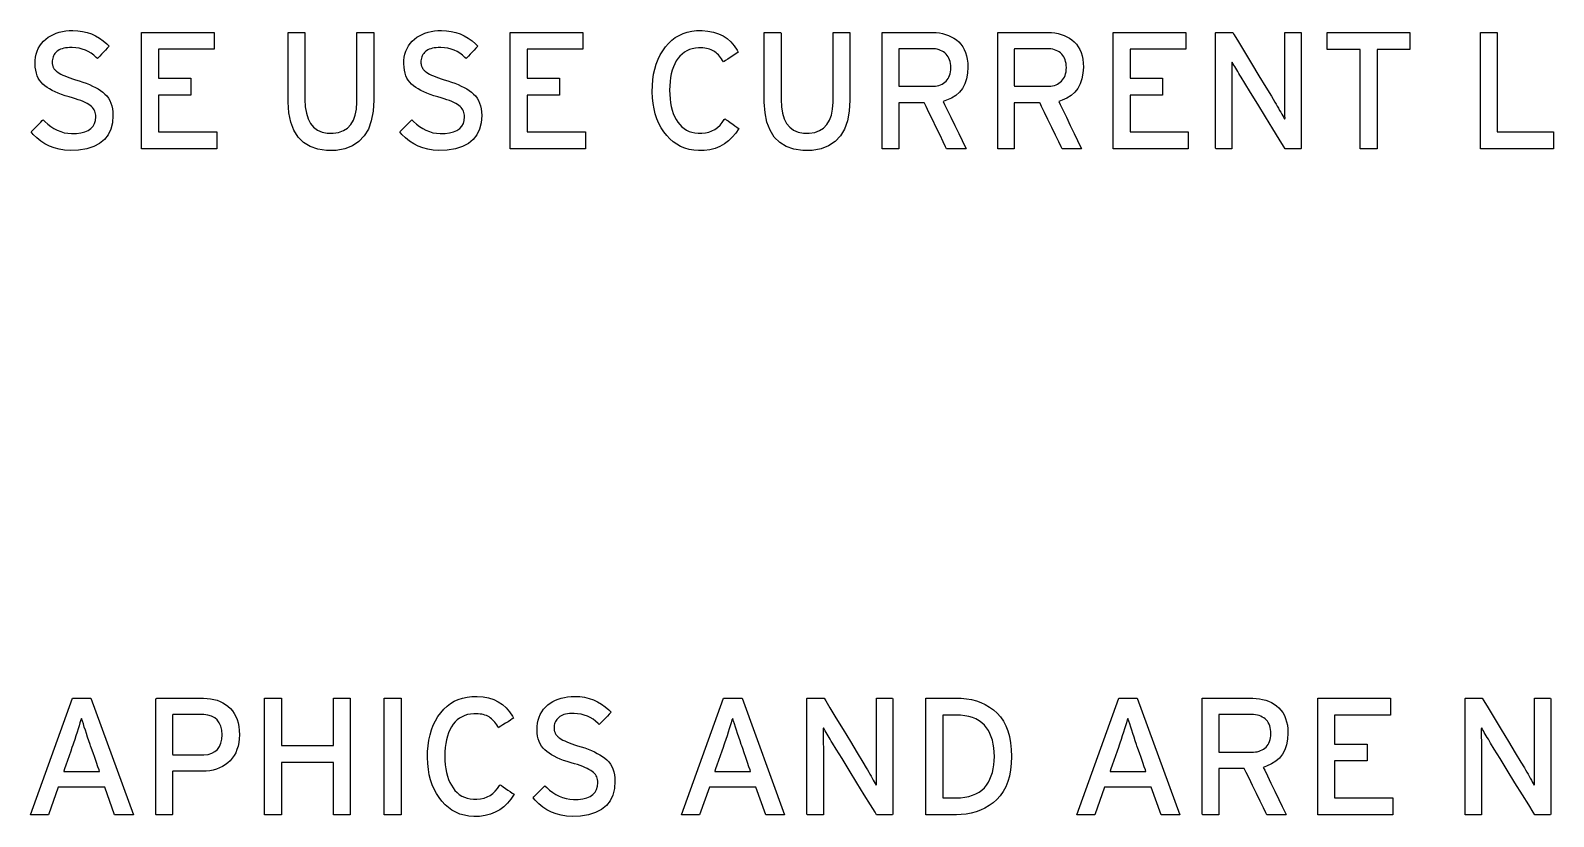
# Model space of a CAD drawing. Extents: x 1 to 47.7, y 0.2 to 33.5.
# Drawn here: x 9.623 to 13.054, y 18.699 to 20.469 of the extents above; entities that cross this region are included whole.
import ezdxf

# ---------------------------------------------------------------- set-up
doc = ezdxf.new("R2010")
doc.units = 0
doc.header["$MEASUREMENT"] = 0
doc.layers.add('6_0____DWG', color=7, linetype='CONTINUOUS')

msp = doc.modelspace()

# ---------------------------------------------------------------- linework, layer by layer
at = {"layer": '6_0____DWG'}
for points in [[(9.8092, 20.2781), (9.8081, 20.2615), (9.8046, 20.2469), (9.7986, 20.2342), (9.7901, 20.2234), (9.7792, 20.2146), (9.7658, 20.2077), (9.75, 20.2027), (9.7317, 20.1996), (9.7126, 20.1986), (9.7001, 20.1996), (9.6882, 20.2016), (9.6769, 20.2047), (9.6662, 20.2088), (9.6561, 20.2139), (9.6466, 20.22), (9.6377, 20.2272), (9.6294, 20.2353), (9.6247, 20.2411), (9.6264, 20.2427), (9.6295, 20.2458), (9.6336, 20.2499), (9.6381, 20.2544), (9.6427, 20.259), (9.6468, 20.2631), (9.65, 20.2662), (9.6517, 20.268), (9.6556, 20.2643), (9.6622, 20.2581), (9.6691, 20.2528), (9.6763, 20.2482), (9.6837, 20.2444), (9.6914, 20.2414), (9.6994, 20.2391), (9.7076, 20.2377), (9.716, 20.237), (9.7268, 20.2373), (9.7371, 20.2385), (9.7459, 20.2407), (9.7535, 20.244), (9.7596, 20.2482), (9.7645, 20.2534), (9.7679, 20.2595), (9.77, 20.2667), (9.7708, 20.2749), (9.7706, 20.2785), (9.7702, 20.2817), (9.7694, 20.2847), (9.7683, 20.2877), (9.7668, 20.2905), (9.7651, 20.2931), (9.763, 20.2957), (9.7606, 20.2981), (9.7579, 20.3003), (9.7546, 20.3026), (9.7509, 20.3048), (9.7466, 20.307), (9.7418, 20.3091), (9.7366, 20.3113), (9.7309, 20.3134), (9.7247, 20.3155), (9.718, 20.3175), (9.7103, 20.3197), (9.7017, 20.3224), (9.6936, 20.3252), (9.686, 20.3281), (9.6789, 20.3312), (9.6724, 20.3344), (9.6663, 20.3377), (9.6608, 20.3412), (9.6559, 20.3448), (9.6514, 20.3485), (9.6474, 20.3526), (9.6439, 20.3571), (9.641, 20.3621), (9.6385, 20.3675), (9.6366, 20.3735), (9.6351, 20.3799), (9.6342, 20.3867), (9.6338, 20.394), (9.634, 20.4017), (9.6349, 20.4091), (9.6363, 20.416), (9.6384, 20.4226), (9.641, 20.4288), (9.6443, 20.4347), (9.6483, 20.4401), (9.6528, 20.4452), (9.6579, 20.4499), (9.6634, 20.4539), (9.6691, 20.4575), (9.6752, 20.4606), (9.6816, 20.4633), (9.6883, 20.4654), (9.6953, 20.4671), (9.7027, 20.4683), (9.7104, 20.4691), (9.7188, 20.4693), (9.7299, 20.4687), (9.7407, 20.4672), (9.7509, 20.4648), (9.7607, 20.4615), (9.7701, 20.4573), (9.779, 20.4521), (9.7874, 20.4461), (9.7954, 20.4392), (9.8008, 20.4336), (9.7993, 20.4321), (9.7964, 20.4291), (9.7924, 20.425), (9.7879, 20.4203), (9.7834, 20.4156), (9.7793, 20.4113), (9.776, 20.408), (9.7742, 20.4061), (9.7714, 20.4084), (9.7658, 20.4135), (9.76, 20.4179), (9.7537, 20.4217), (9.7472, 20.4248), (9.7402, 20.4273), (9.733, 20.4292), (9.7253, 20.4303), (9.7174, 20.4309), (9.7113, 20.4308), (9.7067, 20.4305), (9.7023, 20.4299), (9.6983, 20.4291), (9.6945, 20.4281), (9.6911, 20.4269), (9.688, 20.4254), (9.6852, 20.4237), (9.6827, 20.4218), (9.6805, 20.4197), (9.6785, 20.4174), (9.6768, 20.415), (9.6754, 20.4125), (9.6743, 20.4098), (9.6734, 20.4071), (9.6727, 20.4042), (9.6723, 20.4012), (9.6722, 20.3982), (9.6723, 20.3967), (9.6724, 20.3952), (9.6725, 20.3938), (9.6727, 20.3924), (9.673, 20.3911), (9.6734, 20.3898), (9.6738, 20.3886), (9.6743, 20.3874), (9.6748, 20.3862), (9.6755, 20.385), (9.6762, 20.3837), (9.6771, 20.3825), (9.678, 20.3813), (9.6791, 20.3802), (9.6803, 20.379), (9.6815, 20.3778), (9.6829, 20.3767), (9.685, 20.3752), (9.6882, 20.3731), (9.6919, 20.371), (9.6962, 20.3689), (9.7009, 20.3668), (9.7062, 20.3647), (9.7119, 20.3625), (9.7182, 20.3604), (9.725, 20.3582), (9.733, 20.3558), (9.7412, 20.3531), (9.749, 20.3503), (9.7563, 20.3473), (9.7632, 20.3442), (9.7696, 20.3409), (9.7757, 20.3375), (9.7813, 20.3339), (9.7864, 20.3302), (9.7911, 20.3262), (9.7953, 20.3218), (9.7989, 20.3169), (9.802, 20.3116), (9.8045, 20.3058), (9.8065, 20.2995), (9.8079, 20.2928), (9.8088, 20.2857)], [(10.3968, 20.3121), (10.3953, 20.2875), (10.3912, 20.2659), (10.3845, 20.2473), (10.3752, 20.2317), (10.3633, 20.2191), (10.3489, 20.2095), (10.3318, 20.2029), (10.3122, 20.1993), (10.2905, 20.1989), (10.2707, 20.202), (10.2534, 20.2081), (10.2387, 20.2172), (10.2266, 20.2293), (10.217, 20.2444), (10.21, 20.2625), (10.2056, 20.2837), (10.2037, 20.3078), (10.2036, 20.3167), (10.2036, 20.3302), (10.2036, 20.3509), (10.2036, 20.3758), (10.2036, 20.4023), (10.2036, 20.4272), (10.2036, 20.4479), (10.2036, 20.4614), (10.2037, 20.4651), (10.2056, 20.4651), (10.2098, 20.4651), (10.2155, 20.4651), (10.222, 20.4651), (10.2285, 20.4651), (10.2344, 20.4651), (10.239, 20.4651), (10.2414, 20.4651), (10.2417, 20.463), (10.2417, 20.4514), (10.2417, 20.432), (10.2417, 20.4078), (10.2417, 20.3816), (10.2417, 20.3563), (10.2417, 20.3347), (10.2417, 20.3196), (10.2417, 20.3139), (10.2425, 20.2974), (10.2448, 20.2828), (10.2488, 20.2703), (10.2543, 20.2598), (10.2613, 20.2513), (10.27, 20.2449), (10.2802, 20.2405), (10.292, 20.2381), (10.3052, 20.2379), (10.3176, 20.2398), (10.3283, 20.2437), (10.3374, 20.2495), (10.3449, 20.2573), (10.3507, 20.267), (10.355, 20.2787), (10.3577, 20.2924), (10.3587, 20.308), (10.3587, 20.3151), (10.3587, 20.3288), (10.3587, 20.3497), (10.3587, 20.3749), (10.3587, 20.4016), (10.3587, 20.4269), (10.3587, 20.4477), (10.3587, 20.4614), (10.3588, 20.4651), (10.3607, 20.4651), (10.3649, 20.4651), (10.3706, 20.4651), (10.3771, 20.4651), (10.3836, 20.4651), (10.3895, 20.4651), (10.3941, 20.4651), (10.3965, 20.4651), (10.3968, 20.463), (10.3968, 20.4512), (10.3968, 20.4316), (10.3968, 20.4071), (10.3968, 20.3806), (10.3968, 20.355), (10.3968, 20.3331), (10.3968, 20.3178)], [(10.6398, 20.2781), (10.6387, 20.2615), (10.6352, 20.2469), (10.6292, 20.2342), (10.6207, 20.2234), (10.6098, 20.2146), (10.5964, 20.2077), (10.5805, 20.2027), (10.5622, 20.1996), (10.5431, 20.1986), (10.5306, 20.1996), (10.5187, 20.2016), (10.5074, 20.2047), (10.4967, 20.2088), (10.4866, 20.2139), (10.4772, 20.22), (10.4683, 20.2272), (10.46, 20.2353), (10.4553, 20.2411), (10.457, 20.2427), (10.4601, 20.2458), (10.4641, 20.2499), (10.4687, 20.2544), (10.4733, 20.259), (10.4774, 20.2631), (10.4806, 20.2662), (10.4823, 20.268), (10.4862, 20.2643), (10.4928, 20.2581), (10.4997, 20.2528), (10.5069, 20.2482), (10.5143, 20.2444), (10.522, 20.2414), (10.5299, 20.2391), (10.5381, 20.2377), (10.5466, 20.237), (10.5574, 20.2373), (10.5676, 20.2385), (10.5765, 20.2407), (10.584, 20.244), (10.5902, 20.2482), (10.595, 20.2534), (10.5985, 20.2595), (10.6006, 20.2667), (10.6013, 20.2749), (10.6012, 20.2785), (10.6007, 20.2817), (10.5999, 20.2847), (10.5988, 20.2877), (10.5974, 20.2905), (10.5957, 20.2931), (10.5936, 20.2957), (10.5912, 20.2981), (10.5885, 20.3003), (10.5852, 20.3026), (10.5814, 20.3048), (10.5772, 20.307), (10.5724, 20.3091), (10.5672, 20.3113), (10.5615, 20.3134), (10.5553, 20.3155), (10.5486, 20.3175), (10.5409, 20.3197), (10.5322, 20.3224), (10.5241, 20.3252), (10.5165, 20.3281), (10.5095, 20.3312), (10.5029, 20.3344), (10.4969, 20.3377), (10.4914, 20.3412), (10.4864, 20.3448), (10.4819, 20.3485), (10.478, 20.3526), (10.4745, 20.3571), (10.4715, 20.3621), (10.4691, 20.3675), (10.4671, 20.3735), (10.4657, 20.3799), (10.4648, 20.3867), (10.4644, 20.394), (10.4646, 20.4017), (10.4654, 20.4091), (10.4669, 20.416), (10.4689, 20.4226), (10.4716, 20.4288), (10.4749, 20.4347), (10.4788, 20.4401), (10.4834, 20.4452), (10.4885, 20.4499), (10.4939, 20.4539), (10.4997, 20.4575), (10.5057, 20.4606), (10.5121, 20.4633), (10.5189, 20.4654), (10.5259, 20.4671), (10.5333, 20.4683), (10.541, 20.4691), (10.5493, 20.4693), (10.5605, 20.4687), (10.5712, 20.4672), (10.5815, 20.4648), (10.5913, 20.4615), (10.6006, 20.4573), (10.6095, 20.4521), (10.618, 20.4461), (10.626, 20.4392), (10.6314, 20.4336), (10.6299, 20.4321), (10.6269, 20.4291), (10.623, 20.425), (10.6185, 20.4203), (10.614, 20.4156), (10.6098, 20.4113), (10.6066, 20.408), (10.6047, 20.4061), (10.602, 20.4084), (10.5964, 20.4135), (10.5905, 20.4179), (10.5843, 20.4217), (10.5777, 20.4248), (10.5708, 20.4273), (10.5635, 20.4292), (10.5559, 20.4303), (10.5479, 20.4309), (10.5419, 20.4308), (10.5372, 20.4305), (10.5329, 20.4299), (10.5288, 20.4291), (10.5251, 20.4281), (10.5217, 20.4269), (10.5185, 20.4254), (10.5157, 20.4237), (10.5132, 20.4218), (10.511, 20.4197), (10.5091, 20.4174), (10.5074, 20.415), (10.506, 20.4125), (10.5048, 20.4098), (10.5039, 20.4071), (10.5033, 20.4042), (10.5029, 20.4012), (10.5028, 20.3982), (10.5028, 20.3967), (10.5029, 20.3952), (10.5031, 20.3938), (10.5033, 20.3924), (10.5036, 20.3911), (10.504, 20.3898), (10.5044, 20.3886), (10.5049, 20.3874), (10.5054, 20.3862), (10.5061, 20.385), (10.5068, 20.3837), (10.5076, 20.3825), (10.5086, 20.3813), (10.5097, 20.3802), (10.5108, 20.379), (10.5121, 20.3778), (10.5135, 20.3767), (10.5155, 20.3752), (10.5188, 20.3731), (10.5225, 20.371), (10.5267, 20.3689), (10.5315, 20.3668), (10.5367, 20.3647), (10.5425, 20.3625), (10.5488, 20.3604), (10.5556, 20.3582), (10.5636, 20.3558), (10.5718, 20.3531), (10.5795, 20.3503), (10.5868, 20.3473), (10.5937, 20.3442), (10.6002, 20.3409), (10.6062, 20.3375), (10.6118, 20.3339), (10.617, 20.3302), (10.6217, 20.3262), (10.6259, 20.3218), (10.6295, 20.3169), (10.6325, 20.3116), (10.6351, 20.3058), (10.6371, 20.2995), (10.6385, 20.2928), (10.6394, 20.2857)], [(11.219, 20.2487), (11.2121, 20.2381), (11.2044, 20.2287), (11.1959, 20.2206), (11.1866, 20.2137), (11.1765, 20.2082), (11.1655, 20.2038), (11.1538, 20.2008), (11.1412, 20.199), (11.1285, 20.1986), (11.1175, 20.1996), (11.1071, 20.2015), (11.0972, 20.2043), (11.0879, 20.2081), (11.0792, 20.2129), (11.0711, 20.2186), (11.0635, 20.2253), (11.0565, 20.2329), (11.05, 20.2413), (11.0441, 20.2503), (11.0389, 20.26), (11.0346, 20.2703), (11.0309, 20.2812), (11.0281, 20.2928), (11.026, 20.3049), (11.0246, 20.3178), (11.024, 20.3313), (11.0243, 20.345), (11.0253, 20.3581), (11.0271, 20.3706), (11.0297, 20.3824), (11.033, 20.3937), (11.0371, 20.4043), (11.0419, 20.4143), (11.0475, 20.4236), (11.0538, 20.4324), (11.0606, 20.4403), (11.068, 20.4472), (11.0759, 20.4532), (11.0844, 20.4583), (11.0934, 20.4624), (11.103, 20.4655), (11.1132, 20.4678), (11.124, 20.469), (11.1361, 20.4692), (11.1494, 20.4681), (11.1617, 20.4657), (11.1731, 20.462), (11.1835, 20.4571), (11.1929, 20.4509), (11.2014, 20.4434), (11.2089, 20.4347), (11.2155, 20.4247), (11.2174, 20.4201), (11.2149, 20.4184), (11.2107, 20.4157), (11.2054, 20.4123), (11.1997, 20.4086), (11.1941, 20.405), (11.1892, 20.4019), (11.1857, 20.3996), (11.1842, 20.3986), (11.1823, 20.4017), (11.18, 20.4051), (11.1777, 20.4083), (11.1754, 20.4113), (11.173, 20.4141), (11.1705, 20.4166), (11.1679, 20.4189), (11.1653, 20.421), (11.1627, 20.4229), (11.1597, 20.4245), (11.1566, 20.4259), (11.1533, 20.4271), (11.1498, 20.4281), (11.1461, 20.4289), (11.1423, 20.4295), (11.1382, 20.4299), (11.134, 20.4301), (11.1284, 20.4301), (11.1212, 20.4294), (11.1143, 20.4281), (11.1079, 20.4261), (11.1019, 20.4235), (11.0963, 20.4203), (11.0912, 20.4163), (11.0865, 20.4118), (11.0822, 20.4066), (11.0782, 20.4006), (11.0747, 20.3942), (11.0717, 20.3872), (11.0691, 20.3797), (11.0669, 20.3717), (11.0653, 20.3632), (11.0641, 20.3542), (11.0634, 20.3447), (11.0631, 20.3347), (11.0633, 20.3248), (11.064, 20.3153), (11.0651, 20.3063), (11.0667, 20.2979), (11.0688, 20.2899), (11.0713, 20.2824), (11.0743, 20.2754), (11.0777, 20.269), (11.0816, 20.2629), (11.0859, 20.2574), (11.0906, 20.2525), (11.0956, 20.2483), (11.1011, 20.2448), (11.1071, 20.242), (11.1134, 20.2399), (11.1202, 20.2385), (11.1274, 20.2378), (11.1355, 20.2378), (11.1437, 20.2386), (11.1514, 20.2403), (11.1585, 20.2429), (11.1651, 20.2463), (11.1712, 20.2506), (11.1768, 20.2557), (11.1818, 20.2617), (11.1863, 20.2686), (11.188, 20.2701), (11.1906, 20.2683), (11.1947, 20.2655), (11.1998, 20.262), (11.2052, 20.2583), (11.2103, 20.2547), (11.2148, 20.2516), (11.2178, 20.2495)], [(11.4692, 20.3121), (11.4677, 20.2875), (11.4636, 20.2659), (11.457, 20.2473), (11.4477, 20.2317), (11.4358, 20.2191), (11.4213, 20.2095), (11.4043, 20.2029), (11.3846, 20.1993), (11.3629, 20.1989), (11.3431, 20.202), (11.3259, 20.2081), (11.3112, 20.2172), (11.299, 20.2293), (11.2895, 20.2444), (11.2825, 20.2625), (11.278, 20.2837), (11.2762, 20.3078), (11.2761, 20.3167), (11.2761, 20.3302), (11.2761, 20.3509), (11.2761, 20.3758), (11.2761, 20.4023), (11.2761, 20.4272), (11.2761, 20.4479), (11.2761, 20.4614), (11.2762, 20.4651), (11.2781, 20.4651), (11.2823, 20.4651), (11.288, 20.4651), (11.2945, 20.4651), (11.301, 20.4651), (11.3069, 20.4651), (11.3114, 20.4651), (11.3139, 20.4651), (11.3141, 20.463), (11.3141, 20.4514), (11.3141, 20.432), (11.3141, 20.4078), (11.3141, 20.3816), (11.3141, 20.3563), (11.3141, 20.3347), (11.3141, 20.3196), (11.3141, 20.3139), (11.3149, 20.2974), (11.3173, 20.2828), (11.3212, 20.2703), (11.3267, 20.2598), (11.3338, 20.2513), (11.3425, 20.2449), (11.3527, 20.2405), (11.3645, 20.2381), (11.3777, 20.2379), (11.39, 20.2398), (11.4007, 20.2437), (11.4098, 20.2495), (11.4173, 20.2573), (11.4232, 20.267), (11.4275, 20.2787), (11.4301, 20.2924), (11.4312, 20.308), (11.4312, 20.3151), (11.4312, 20.3288), (11.4312, 20.3497), (11.4312, 20.3749), (11.4312, 20.4016), (11.4312, 20.4269), (11.4312, 20.4477), (11.4312, 20.4614), (11.4312, 20.4651), (11.4332, 20.4651), (11.4374, 20.4651), (11.4431, 20.4651), (11.4495, 20.4651), (11.4561, 20.4651), (11.462, 20.4651), (11.4665, 20.4651), (11.469, 20.4651), (11.4692, 20.463), (11.4692, 20.4512), (11.4692, 20.4316), (11.4692, 20.4071), (11.4692, 20.3806), (11.4692, 20.355), (11.4692, 20.3331), (11.4692, 20.3178)], [(11.7351, 20.3867), (11.7341, 20.3728), (11.7317, 20.3602), (11.7279, 20.3489), (11.7226, 20.3389), (11.7158, 20.3303), (11.7076, 20.323), (11.698, 20.317), (11.6869, 20.3123), (11.6794, 20.3094), (11.6826, 20.3028), (11.6887, 20.2903), (11.6966, 20.2739), (11.7055, 20.2555), (11.7143, 20.2373), (11.7221, 20.2211), (11.728, 20.209), (11.7309, 20.2031), (11.7302, 20.2027), (11.7265, 20.2027), (11.7207, 20.2027), (11.7135, 20.2027), (11.7059, 20.2027), (11.6987, 20.2027), (11.6926, 20.2027), (11.6884, 20.2027), (11.687, 20.2028), (11.6849, 20.2073), (11.6796, 20.2181), (11.6723, 20.2331), (11.6639, 20.2506), (11.6552, 20.2685), (11.6473, 20.2848), (11.641, 20.2978), (11.6373, 20.3054), (11.6363, 20.3066), (11.6324, 20.3066), (11.6254, 20.3066), (11.6165, 20.3066), (11.6066, 20.3066), (11.5969, 20.3066), (11.5884, 20.3066), (11.5822, 20.3066), (11.5794, 20.3066), (11.5793, 20.304), (11.5793, 20.2947), (11.5793, 20.2806), (11.5793, 20.2636), (11.5793, 20.2457), (11.5793, 20.2287), (11.5793, 20.2146), (11.5793, 20.2054), (11.5792, 20.2027), (11.5774, 20.2027), (11.5733, 20.2027), (11.5678, 20.2027), (11.5615, 20.2027), (11.5551, 20.2027), (11.5493, 20.2027), (11.5448, 20.2027), (11.5423, 20.2027), (11.542, 20.2058), (11.542, 20.2249), (11.542, 20.2577), (11.542, 20.2991), (11.542, 20.3443), (11.542, 20.3884), (11.542, 20.4264), (11.542, 20.4536), (11.542, 20.465), (11.5454, 20.4651), (11.5559, 20.4651), (11.5714, 20.4651), (11.5898, 20.4651), (11.6091, 20.4651), (11.6271, 20.4651), (11.6418, 20.4651), (11.6512, 20.4651), (11.6556, 20.4651), (11.6634, 20.4647), (11.6708, 20.4638), (11.678, 20.4625), (11.6848, 20.4606), (11.6914, 20.4582), (11.6976, 20.4553), (11.7036, 20.4519), (11.7092, 20.448), (11.7145, 20.4435), (11.7193, 20.4384), (11.7234, 20.4328), (11.7269, 20.4265), (11.7298, 20.4197), (11.7321, 20.4123), (11.7337, 20.4044), (11.7347, 20.3958)], [(11.9953, 20.3867), (11.9943, 20.3728), (11.9919, 20.3602), (11.9881, 20.3489), (11.9828, 20.3389), (11.976, 20.3303), (11.9678, 20.323), (11.9582, 20.317), (11.9471, 20.3123), (11.9396, 20.3094), (11.9428, 20.3028), (11.9489, 20.2903), (11.9568, 20.2739), (11.9657, 20.2555), (11.9745, 20.2373), (11.9823, 20.2211), (11.9882, 20.209), (11.9911, 20.2031), (11.9903, 20.2027), (11.9867, 20.2027), (11.9808, 20.2027), (11.9737, 20.2027), (11.9661, 20.2027), (11.9589, 20.2027), (11.9527, 20.2027), (11.9486, 20.2027), (11.9472, 20.2028), (11.945, 20.2073), (11.9398, 20.2181), (11.9325, 20.2331), (11.9241, 20.2506), (11.9154, 20.2685), (11.9074, 20.2848), (11.9012, 20.2978), (11.8975, 20.3054), (11.8964, 20.3066), (11.8926, 20.3066), (11.8856, 20.3066), (11.8767, 20.3066), (11.8668, 20.3066), (11.8571, 20.3066), (11.8486, 20.3066), (11.8424, 20.3066), (11.8395, 20.3066), (11.8395, 20.304), (11.8395, 20.2947), (11.8395, 20.2806), (11.8395, 20.2636), (11.8395, 20.2457), (11.8395, 20.2287), (11.8395, 20.2146), (11.8395, 20.2054), (11.8394, 20.2027), (11.8376, 20.2027), (11.8335, 20.2027), (11.828, 20.2027), (11.8217, 20.2027), (11.8153, 20.2027), (11.8095, 20.2027), (11.805, 20.2027), (11.8025, 20.2027), (11.8022, 20.2058), (11.8022, 20.2249), (11.8022, 20.2577), (11.8022, 20.2991), (11.8022, 20.3443), (11.8022, 20.3884), (11.8022, 20.4264), (11.8022, 20.4536), (11.8022, 20.465), (11.8056, 20.4651), (11.8161, 20.4651), (11.8316, 20.4651), (11.85, 20.4651), (11.8692, 20.4651), (11.8873, 20.4651), (11.902, 20.4651), (11.9114, 20.4651), (11.9158, 20.4651), (11.9235, 20.4647), (11.931, 20.4638), (11.9382, 20.4625), (11.945, 20.4606), (11.9516, 20.4582), (11.9578, 20.4553), (11.9638, 20.4519), (11.9694, 20.448), (11.9747, 20.4435), (11.9795, 20.4384), (11.9836, 20.4328), (11.9871, 20.4265), (11.99, 20.4197), (11.9922, 20.4123), (11.9939, 20.4044), (11.9949, 20.3958)], [(12.4498, 20.2027), (12.4461, 20.2087), (12.4362, 20.2248), (12.422, 20.2478), (12.4053, 20.2749), (12.388, 20.3031), (12.3718, 20.3294), (12.3587, 20.3507), (12.3504, 20.3642), (12.3477, 20.3685), (12.3453, 20.3726), (12.3429, 20.3766), (12.3406, 20.3805), (12.3384, 20.3843), (12.3362, 20.3879), (12.3341, 20.3915), (12.3322, 20.3949), (12.3302, 20.3982), (12.3295, 20.396), (12.3295, 20.3897), (12.3295, 20.3832), (12.3295, 20.3765), (12.3296, 20.3696), (12.3296, 20.3625), (12.3297, 20.3551), (12.3297, 20.3476), (12.3298, 20.3399), (12.3298, 20.3351), (12.3298, 20.3229), (12.3298, 20.3045), (12.3298, 20.2824), (12.3298, 20.2591), (12.3298, 20.237), (12.3298, 20.2186), (12.3298, 20.2064), (12.3298, 20.2027), (12.3281, 20.2027), (12.3242, 20.2027), (12.3189, 20.2027), (12.3127, 20.2027), (12.3064, 20.2027), (12.3006, 20.2027), (12.296, 20.2027), (12.2933, 20.2027), (12.2929, 20.2046), (12.2929, 20.2216), (12.2929, 20.2525), (12.2929, 20.2926), (12.2929, 20.3372), (12.2929, 20.3814), (12.2929, 20.4204), (12.2929, 20.4497), (12.2929, 20.4643), (12.2936, 20.4651), (12.2968, 20.4651), (12.3018, 20.4651), (12.308, 20.4651), (12.3147, 20.4651), (12.3211, 20.4651), (12.3265, 20.4651), (12.3303, 20.4651), (12.3317, 20.4651), (12.3352, 20.4593), (12.3446, 20.4437), (12.3582, 20.4213), (12.3741, 20.3949), (12.3906, 20.3675), (12.406, 20.3419), (12.4186, 20.3211), (12.4265, 20.308), (12.4291, 20.3036), (12.432, 20.2987), (12.4347, 20.294), (12.4373, 20.2894), (12.4398, 20.2851), (12.4422, 20.2809), (12.4444, 20.2769), (12.4466, 20.273), (12.4486, 20.2693), (12.4494, 20.2714), (12.4493, 20.2779), (12.4492, 20.2846), (12.4492, 20.2915), (12.4491, 20.2985), (12.4491, 20.3058), (12.4491, 20.3132), (12.4491, 20.3208), (12.4491, 20.3286), (12.4491, 20.3334), (12.4491, 20.3455), (12.4491, 20.3638), (12.4491, 20.3858), (12.4491, 20.409), (12.4491, 20.431), (12.4491, 20.4493), (12.4491, 20.4615), (12.4491, 20.4651), (12.4508, 20.4651), (12.4547, 20.4651), (12.46, 20.4651), (12.4662, 20.4651), (12.4725, 20.4651), (12.4783, 20.4651), (12.4828, 20.4651), (12.4856, 20.4651), (12.486, 20.4633), (12.486, 20.4463), (12.486, 20.4154), (12.486, 20.3752), (12.486, 20.3307), (12.486, 20.2865), (12.486, 20.2474), (12.486, 20.2182), (12.486, 20.2036), (12.4853, 20.2027), (12.4824, 20.2027), (12.4777, 20.2027), (12.4719, 20.2027), (12.4657, 20.2027), (12.4597, 20.2027), (12.4546, 20.2027), (12.4511, 20.2027)], [(11.6967, 20.3856), (11.6964, 20.3904), (11.6959, 20.395), (11.695, 20.3993), (11.6939, 20.4032), (11.6924, 20.4069), (11.6906, 20.4102), (11.6885, 20.4133), (11.6861, 20.4161), (11.6834, 20.4186), (11.6804, 20.4209), (11.6772, 20.4228), (11.6737, 20.4245), (11.67, 20.4259), (11.666, 20.4269), (11.6618, 20.4276), (11.6574, 20.4281), (11.6534, 20.4282), (11.6497, 20.4282), (11.6415, 20.4282), (11.6302, 20.4282), (11.6173, 20.4282), (11.6043, 20.4282), (11.5927, 20.4282), (11.5839, 20.4282), (11.5795, 20.4282), (11.5793, 20.4264), (11.5793, 20.4191), (11.5793, 20.4075), (11.5793, 20.3933), (11.5793, 20.3784), (11.5793, 20.3642), (11.5793, 20.3526), (11.5793, 20.3453), (11.5795, 20.3435), (11.5839, 20.3435), (11.5927, 20.3435), (11.6043, 20.3435), (11.6173, 20.3435), (11.6302, 20.3435), (11.6415, 20.3435), (11.6497, 20.3435), (11.6534, 20.3435), (11.6573, 20.3436), (11.6617, 20.344), (11.6658, 20.3447), (11.6697, 20.3457), (11.6734, 20.347), (11.6768, 20.3486), (11.68, 20.3505), (11.683, 20.3526), (11.6858, 20.3551), (11.6883, 20.3578), (11.6904, 20.3608), (11.6923, 20.3642), (11.6938, 20.3678), (11.695, 20.3718), (11.6959, 20.3761), (11.6964, 20.3807)], [(11.9569, 20.3856), (11.9566, 20.3904), (11.9561, 20.395), (11.9552, 20.3993), (11.9541, 20.4032), (11.9526, 20.4069), (11.9508, 20.4102), (11.9487, 20.4133), (11.9463, 20.4161), (11.9436, 20.4186), (11.9406, 20.4209), (11.9373, 20.4228), (11.9339, 20.4245), (11.9302, 20.4259), (11.9262, 20.4269), (11.922, 20.4276), (11.9176, 20.4281), (11.9135, 20.4282), (11.9099, 20.4282), (11.9017, 20.4282), (11.8904, 20.4282), (11.8775, 20.4282), (11.8645, 20.4282), (11.8529, 20.4282), (11.8441, 20.4282), (11.8397, 20.4282), (11.8395, 20.4264), (11.8395, 20.4191), (11.8395, 20.4075), (11.8395, 20.3933), (11.8395, 20.3784), (11.8395, 20.3642), (11.8395, 20.3526), (11.8395, 20.3453), (11.8397, 20.3435), (11.8441, 20.3435), (11.8529, 20.3435), (11.8645, 20.3435), (11.8775, 20.3435), (11.8904, 20.3435), (11.9017, 20.3435), (11.9099, 20.3435), (11.9135, 20.3435), (11.9175, 20.3436), (11.9219, 20.344), (11.926, 20.3447), (11.9299, 20.3457), (11.9336, 20.347), (11.937, 20.3486), (11.9402, 20.3505), (11.9432, 20.3526), (11.946, 20.3551), (11.9485, 20.3578), (11.9506, 20.3608), (11.9525, 20.3642), (11.954, 20.3678), (11.9552, 20.3718), (11.9561, 20.3761), (11.9566, 20.3807)], [(10.0939, 18.883), (10.0935, 18.8738), (10.0925, 18.8652), (10.0909, 18.8571), (10.0886, 18.8495), (10.0857, 18.8424), (10.0822, 18.8359), (10.078, 18.8299), (10.0733, 18.8244), (10.0679, 18.8194), (10.0622, 18.8151), (10.056, 18.8113), (10.0495, 18.808), (10.0426, 18.8054), (10.0352, 18.8033), (10.0274, 18.8018), (10.0193, 18.8009), (10.0107, 18.8005), (10.0077, 18.8005), (10.0014, 18.8005), (9.9921, 18.8005), (9.981, 18.8005), (9.9694, 18.8005), (9.9586, 18.8005), (9.9498, 18.8005), (9.9444, 18.8005), (9.9432, 18.8001), (9.9432, 18.7942), (9.9432, 18.7827), (9.9432, 18.7676), (9.9432, 18.7507), (9.9432, 18.7339), (9.9432, 18.7191), (9.9432, 18.7082), (9.9432, 18.7029), (9.9423, 18.7027), (9.9391, 18.7027), (9.934, 18.7027), (9.9278, 18.7027), (9.9213, 18.7027), (9.9151, 18.7027), (9.9101, 18.7027), (9.9068, 18.7027), (9.9059, 18.7033), (9.9059, 18.7173), (9.9059, 18.7467), (9.9059, 18.7864), (9.9059, 18.8314), (9.9059, 18.8767), (9.9059, 18.9172), (9.9059, 18.948), (9.9059, 18.964), (9.9077, 18.9651), (9.9164, 18.9651), (9.9305, 18.9651), (9.9478, 18.9651), (9.9663, 18.9651), (9.984, 18.9651), (9.999, 18.9651), (10.009, 18.9651), (10.0132, 18.9651), (10.0213, 18.9648), (10.0292, 18.9639), (10.0366, 18.9625), (10.0437, 18.9605), (10.0504, 18.9579), (10.0567, 18.9548), (10.0627, 18.9512), (10.0683, 18.947), (10.0736, 18.9422), (10.0783, 18.9368), (10.0823, 18.9308), (10.0858, 18.9242), (10.0887, 18.9171), (10.0909, 18.9094), (10.0925, 18.9012), (10.0935, 18.8924)], [(10.7127, 18.7487), (10.7058, 18.7381), (10.6981, 18.7287), (10.6896, 18.7206), (10.6803, 18.7137), (10.6702, 18.7082), (10.6593, 18.7038), (10.6475, 18.7008), (10.6349, 18.699), (10.6222, 18.6986), (10.6112, 18.6996), (10.6008, 18.7015), (10.5909, 18.7043), (10.5816, 18.7081), (10.5729, 18.7129), (10.5648, 18.7186), (10.5572, 18.7253), (10.5502, 18.7329), (10.5437, 18.7413), (10.5378, 18.7503), (10.5326, 18.76), (10.5283, 18.7703), (10.5246, 18.7812), (10.5218, 18.7928), (10.5197, 18.8049), (10.5183, 18.8178), (10.5177, 18.8313), (10.518, 18.845), (10.519, 18.8581), (10.5208, 18.8706), (10.5234, 18.8824), (10.5267, 18.8937), (10.5308, 18.9043), (10.5356, 18.9143), (10.5412, 18.9236), (10.5475, 18.9324), (10.5543, 18.9403), (10.5617, 18.9472), (10.5696, 18.9532), (10.5781, 18.9583), (10.5871, 18.9624), (10.5968, 18.9655), (10.6069, 18.9678), (10.6177, 18.969), (10.6298, 18.9692), (10.6431, 18.9681), (10.6554, 18.9657), (10.6668, 18.962), (10.6772, 18.9571), (10.6866, 18.9509), (10.6951, 18.9434), (10.7027, 18.9347), (10.7092, 18.9247), (10.7112, 18.9201), (10.7086, 18.9184), (10.7044, 18.9157), (10.6991, 18.9123), (10.6934, 18.9086), (10.6878, 18.905), (10.6829, 18.9019), (10.6794, 18.8996), (10.6779, 18.8986), (10.676, 18.9017), (10.6737, 18.9051), (10.6715, 18.9083), (10.6691, 18.9113), (10.6667, 18.9141), (10.6642, 18.9166), (10.6617, 18.9189), (10.6591, 18.921), (10.6564, 18.9229), (10.6534, 18.9245), (10.6503, 18.9259), (10.647, 18.9271), (10.6435, 18.9281), (10.6398, 18.9289), (10.636, 18.9295), (10.632, 18.9299), (10.6278, 18.9301), (10.6221, 18.9301), (10.6149, 18.9294), (10.608, 18.9281), (10.6016, 18.9261), (10.5956, 18.9235), (10.5901, 18.9203), (10.5849, 18.9163), (10.5802, 18.9118), (10.5759, 18.9066), (10.572, 18.9006), (10.5684, 18.8942), (10.5654, 18.8872), (10.5628, 18.8797), (10.5607, 18.8717), (10.559, 18.8632), (10.5578, 18.8542), (10.5571, 18.8447), (10.5568, 18.8347), (10.557, 18.8248), (10.5577, 18.8153), (10.5588, 18.8063), (10.5604, 18.7979), (10.5625, 18.7899), (10.565, 18.7824), (10.568, 18.7754), (10.5715, 18.769), (10.5754, 18.7629), (10.5796, 18.7574), (10.5843, 18.7525), (10.5893, 18.7483), (10.5949, 18.7448), (10.6008, 18.742), (10.6072, 18.7399), (10.6139, 18.7385), (10.6211, 18.7378), (10.6292, 18.7378), (10.6374, 18.7386), (10.6451, 18.7403), (10.6522, 18.7429), (10.6589, 18.7463), (10.6649, 18.7506), (10.6705, 18.7557), (10.6755, 18.7617), (10.68, 18.7686), (10.6817, 18.7701), (10.6843, 18.7683), (10.6884, 18.7655), (10.6935, 18.762), (10.6989, 18.7583), (10.704, 18.7547), (10.7085, 18.7516), (10.7115, 18.7495)], [(10.9399, 18.7781), (10.9388, 18.7615), (10.9353, 18.7469), (10.9293, 18.7342), (10.9208, 18.7234), (10.9099, 18.7146), (10.8965, 18.7077), (10.8807, 18.7027), (10.8623, 18.6996), (10.8433, 18.6986), (10.8308, 18.6996), (10.8188, 18.7016), (10.8075, 18.7047), (10.7969, 18.7088), (10.7868, 18.7139), (10.7773, 18.72), (10.7684, 18.7272), (10.7601, 18.7353), (10.7554, 18.7411), (10.7571, 18.7427), (10.7602, 18.7458), (10.7643, 18.7499), (10.7688, 18.7544), (10.7734, 18.759), (10.7775, 18.7631), (10.7807, 18.7662), (10.7824, 18.768), (10.7863, 18.7643), (10.7929, 18.7581), (10.7998, 18.7528), (10.807, 18.7482), (10.8144, 18.7444), (10.8221, 18.7414), (10.83, 18.7391), (10.8382, 18.7377), (10.8467, 18.737), (10.8575, 18.7373), (10.8677, 18.7385), (10.8766, 18.7407), (10.8842, 18.744), (10.8903, 18.7482), (10.8951, 18.7534), (10.8986, 18.7595), (10.9007, 18.7667), (10.9014, 18.7749), (10.9013, 18.7785), (10.9008, 18.7817), (10.9001, 18.7847), (10.8989, 18.7877), (10.8975, 18.7905), (10.8958, 18.7931), (10.8937, 18.7957), (10.8913, 18.7981), (10.8886, 18.8003), (10.8853, 18.8026), (10.8815, 18.8048), (10.8773, 18.807), (10.8725, 18.8091), (10.8673, 18.8113), (10.8616, 18.8134), (10.8554, 18.8155), (10.8487, 18.8175), (10.841, 18.8197), (10.8323, 18.8224), (10.8242, 18.8252), (10.8166, 18.8281), (10.8096, 18.8312), (10.803, 18.8344), (10.797, 18.8377), (10.7915, 18.8412), (10.7865, 18.8448), (10.7821, 18.8485), (10.7781, 18.8526), (10.7746, 18.8571), (10.7716, 18.8621), (10.7692, 18.8675), (10.7672, 18.8735), (10.7658, 18.8799), (10.7649, 18.8867), (10.7645, 18.894), (10.7647, 18.9017), (10.7655, 18.9091), (10.767, 18.916), (10.769, 18.9226), (10.7717, 18.9288), (10.775, 18.9347), (10.7789, 18.9401), (10.7835, 18.9452), (10.7886, 18.9499), (10.794, 18.9539), (10.7998, 18.9575), (10.8058, 18.9606), (10.8122, 18.9633), (10.819, 18.9654), (10.826, 18.9671), (10.8334, 18.9683), (10.8411, 18.9691), (10.8495, 18.9693), (10.8606, 18.9687), (10.8713, 18.9672), (10.8816, 18.9648), (10.8914, 18.9615), (10.9008, 18.9573), (10.9097, 18.9521), (10.9181, 18.9461), (10.9261, 18.9392), (10.9315, 18.9336), (10.93, 18.9321), (10.927, 18.9291), (10.9231, 18.925), (10.9186, 18.9203), (10.9141, 18.9156), (10.9099, 18.9113), (10.9067, 18.908), (10.9048, 18.9061), (10.9021, 18.9084), (10.8965, 18.9135), (10.8906, 18.9179), (10.8844, 18.9217), (10.8778, 18.9248), (10.8709, 18.9273), (10.8636, 18.9292), (10.856, 18.9303), (10.848, 18.9309), (10.842, 18.9308), (10.8373, 18.9305), (10.833, 18.9299), (10.8289, 18.9291), (10.8252, 18.9281), (10.8218, 18.9269), (10.8186, 18.9254), (10.8158, 18.9237), (10.8133, 18.9218), (10.8111, 18.9197), (10.8092, 18.9174), (10.8075, 18.915), (10.8061, 18.9125), (10.8049, 18.9098), (10.804, 18.9071), (10.8034, 18.9042), (10.803, 18.9012), (10.8029, 18.8982), (10.8029, 18.8967), (10.803, 18.8952), (10.8032, 18.8938), (10.8034, 18.8924), (10.8037, 18.8911), (10.8041, 18.8898), (10.8045, 18.8886), (10.805, 18.8874), (10.8055, 18.8862), (10.8062, 18.885), (10.8069, 18.8837), (10.8078, 18.8825), (10.8087, 18.8813), (10.8098, 18.8802), (10.8109, 18.879), (10.8122, 18.8778), (10.8136, 18.8767), (10.8157, 18.8752), (10.8189, 18.8731), (10.8226, 18.871), (10.8268, 18.8689), (10.8316, 18.8668), (10.8368, 18.8647), (10.8426, 18.8625), (10.8489, 18.8604), (10.8557, 18.8582), (10.8637, 18.8558), (10.8719, 18.8531), (10.8796, 18.8503), (10.887, 18.8473), (10.8938, 18.8442), (10.9003, 18.8409), (10.9063, 18.8375), (10.9119, 18.8339), (10.9171, 18.8302), (10.9218, 18.8262), (10.926, 18.8218), (10.9296, 18.8169), (10.9327, 18.8116), (10.9352, 18.8058), (10.9372, 18.7995), (10.9386, 18.7928), (10.9395, 18.7857)], [(11.5295, 18.7027), (11.5258, 18.7087), (11.5159, 18.7248), (11.5017, 18.7478), (11.485, 18.7749), (11.4677, 18.8031), (11.4515, 18.8294), (11.4384, 18.8507), (11.4301, 18.8642), (11.4274, 18.8685), (11.425, 18.8726), (11.4226, 18.8766), (11.4203, 18.8805), (11.4181, 18.8843), (11.4159, 18.8879), (11.4138, 18.8915), (11.4119, 18.8949), (11.4099, 18.8982), (11.4092, 18.896), (11.4092, 18.8897), (11.4092, 18.8832), (11.4092, 18.8765), (11.4093, 18.8696), (11.4093, 18.8625), (11.4094, 18.8551), (11.4094, 18.8476), (11.4095, 18.8399), (11.4095, 18.8351), (11.4095, 18.8229), (11.4095, 18.8045), (11.4095, 18.7824), (11.4095, 18.7591), (11.4095, 18.737), (11.4095, 18.7186), (11.4095, 18.7064), (11.4095, 18.7027), (11.4078, 18.7027), (11.4039, 18.7027), (11.3986, 18.7027), (11.3924, 18.7027), (11.3861, 18.7027), (11.3803, 18.7027), (11.3757, 18.7027), (11.373, 18.7027), (11.3726, 18.7046), (11.3726, 18.7216), (11.3726, 18.7525), (11.3726, 18.7926), (11.3726, 18.8372), (11.3726, 18.8814), (11.3726, 18.9204), (11.3726, 18.9497), (11.3726, 18.9643), (11.3733, 18.9651), (11.3765, 18.9651), (11.3815, 18.9651), (11.3877, 18.9651), (11.3944, 18.9651), (11.4008, 18.9651), (11.4062, 18.9651), (11.41, 18.9651), (11.4114, 18.9651), (11.4149, 18.9593), (11.4243, 18.9437), (11.4379, 18.9213), (11.4538, 18.8949), (11.4703, 18.8675), (11.4857, 18.8419), (11.4983, 18.8211), (11.5062, 18.808), (11.5088, 18.8036), (11.5117, 18.7987), (11.5144, 18.794), (11.517, 18.7894), (11.5195, 18.7851), (11.5219, 18.7809), (11.5241, 18.7769), (11.5263, 18.773), (11.5283, 18.7693), (11.5291, 18.7714), (11.529, 18.7779), (11.5289, 18.7846), (11.5289, 18.7915), (11.5288, 18.7985), (11.5288, 18.8058), (11.5288, 18.8132), (11.5288, 18.8208), (11.5288, 18.8286), (11.5288, 18.8334), (11.5288, 18.8455), (11.5288, 18.8638), (11.5288, 18.8858), (11.5288, 18.909), (11.5288, 18.931), (11.5288, 18.9493), (11.5288, 18.9615), (11.5288, 18.9651), (11.5305, 18.9651), (11.5344, 18.9651), (11.5397, 18.9651), (11.5459, 18.9651), (11.5522, 18.9651), (11.558, 18.9651), (11.5625, 18.9651), (11.5653, 18.9651), (11.5657, 18.9633), (11.5657, 18.9463), (11.5657, 18.9154), (11.5657, 18.8752), (11.5657, 18.8307), (11.5657, 18.7865), (11.5657, 18.7474), (11.5657, 18.7182), (11.5657, 18.7036), (11.565, 18.7027), (11.5621, 18.7027), (11.5574, 18.7027), (11.5516, 18.7027), (11.5454, 18.7027), (11.5394, 18.7027), (11.5343, 18.7027), (11.5308, 18.7027)], [(11.8334, 18.8339), (11.8327, 18.8182), (11.8311, 18.8035), (11.8284, 18.7898), (11.8248, 18.7772), (11.8202, 18.7656), (11.8145, 18.7551), (11.8079, 18.7456), (11.8003, 18.7371), (11.7918, 18.7298), (11.7829, 18.7233), (11.7735, 18.7178), (11.7637, 18.7131), (11.7534, 18.7093), (11.7427, 18.7063), (11.7315, 18.7043), (11.7199, 18.7031), (11.7095, 18.7027), (11.7061, 18.7027), (11.6984, 18.7027), (11.6878, 18.7027), (11.6758, 18.7027), (11.6636, 18.7027), (11.6528, 18.7027), (11.6446, 18.7027), (11.6405, 18.7027), (11.6403, 18.7081), (11.6403, 18.7309), (11.6403, 18.7669), (11.6403, 18.8107), (11.6403, 18.8572), (11.6403, 18.901), (11.6403, 18.937), (11.6403, 18.9598), (11.6405, 18.9651), (11.6446, 18.9651), (11.6528, 18.9651), (11.6636, 18.9651), (11.6758, 18.9651), (11.6878, 18.9651), (11.6984, 18.9651), (11.7061, 18.9651), (11.7095, 18.9651), (11.7201, 18.9649), (11.7319, 18.9639), (11.7432, 18.9619), (11.7541, 18.9591), (11.7644, 18.9554), (11.7743, 18.9508), (11.7837, 18.9453), (11.7926, 18.9389), (11.8009, 18.9316), (11.8084, 18.9231), (11.8149, 18.9136), (11.8204, 18.903), (11.825, 18.8913), (11.8285, 18.8786), (11.8311, 18.8648), (11.8328, 18.8499)], [(12.4561, 18.8867), (12.4552, 18.8728), (12.4528, 18.8602), (12.4489, 18.8489), (12.4436, 18.8389), (12.4369, 18.8303), (12.4287, 18.823), (12.419, 18.817), (12.408, 18.8123), (12.4004, 18.8094), (12.4036, 18.8028), (12.4097, 18.7903), (12.4177, 18.7739), (12.4265, 18.7555), (12.4354, 18.7373), (12.4432, 18.7211), (12.449, 18.709), (12.4519, 18.7031), (12.4512, 18.7027), (12.4475, 18.7027), (12.4417, 18.7027), (12.4346, 18.7027), (12.427, 18.7027), (12.4197, 18.7027), (12.4136, 18.7027), (12.4095, 18.7027), (12.4081, 18.7028), (12.4059, 18.7073), (12.4007, 18.7181), (12.3934, 18.7331), (12.3849, 18.7506), (12.3762, 18.7685), (12.3683, 18.7848), (12.362, 18.7978), (12.3583, 18.8054), (12.3573, 18.8066), (12.3534, 18.8066), (12.3465, 18.8066), (12.3375, 18.8066), (12.3277, 18.8066), (12.318, 18.8066), (12.3095, 18.8066), (12.3033, 18.8066), (12.3004, 18.8066), (12.3003, 18.804), (12.3003, 18.7947), (12.3003, 18.7806), (12.3003, 18.7636), (12.3003, 18.7457), (12.3003, 18.7287), (12.3003, 18.7146), (12.3003, 18.7054), (12.3003, 18.7027), (12.2984, 18.7027), (12.2944, 18.7027), (12.2889, 18.7027), (12.2825, 18.7027), (12.2761, 18.7027), (12.2703, 18.7027), (12.2658, 18.7027), (12.2633, 18.7027), (12.263, 18.7058), (12.263, 18.7249), (12.263, 18.7577), (12.263, 18.7991), (12.263, 18.8443), (12.263, 18.8884), (12.263, 18.9264), (12.263, 18.9536), (12.263, 18.965), (12.2665, 18.9651), (12.2769, 18.9651), (12.2924, 18.9651), (12.3108, 18.9651), (12.3301, 18.9651), (12.3481, 18.9651), (12.3629, 18.9651), (12.3722, 18.9651), (12.3766, 18.9651), (12.3844, 18.9647), (12.3919, 18.9638), (12.399, 18.9625), (12.4059, 18.9606), (12.4124, 18.9582), (12.4187, 18.9553), (12.4246, 18.9519), (12.4302, 18.948), (12.4356, 18.9435), (12.4403, 18.9384), (12.4444, 18.9328), (12.448, 18.9265), (12.4508, 18.9197), (12.4531, 18.9123), (12.4547, 18.9044), (12.4558, 18.8958)], [(13.0119, 18.7027), (13.0082, 18.7087), (12.9983, 18.7248), (12.9841, 18.7478), (12.9674, 18.7749), (12.9501, 18.8031), (12.9339, 18.8294), (12.9208, 18.8507), (12.9125, 18.8642), (12.9098, 18.8685), (12.9074, 18.8726), (12.905, 18.8766), (12.9027, 18.8805), (12.9005, 18.8843), (12.8983, 18.8879), (12.8963, 18.8915), (12.8943, 18.8949), (12.8924, 18.8982), (12.8916, 18.896), (12.8916, 18.8897), (12.8916, 18.8832), (12.8916, 18.8765), (12.8917, 18.8696), (12.8917, 18.8625), (12.8918, 18.8551), (12.8918, 18.8476), (12.8919, 18.8399), (12.8919, 18.8351), (12.8919, 18.8229), (12.8919, 18.8045), (12.8919, 18.7824), (12.8919, 18.7591), (12.8919, 18.737), (12.8919, 18.7186), (12.8919, 18.7064), (12.8919, 18.7027), (12.8902, 18.7027), (12.8863, 18.7027), (12.881, 18.7027), (12.8748, 18.7027), (12.8685, 18.7027), (12.8627, 18.7027), (12.8582, 18.7027), (12.8554, 18.7027), (12.855, 18.7046), (12.855, 18.7216), (12.855, 18.7525), (12.855, 18.7926), (12.855, 18.8372), (12.855, 18.8814), (12.855, 18.9204), (12.855, 18.9497), (12.855, 18.9643), (12.8557, 18.9651), (12.8589, 18.9651), (12.8639, 18.9651), (12.8701, 18.9651), (12.8768, 18.9651), (12.8832, 18.9651), (12.8886, 18.9651), (12.8924, 18.9651), (12.8938, 18.9651), (12.8973, 18.9593), (12.9067, 18.9437), (12.9203, 18.9213), (12.9362, 18.8949), (12.9527, 18.8675), (12.9681, 18.8419), (12.9807, 18.8211), (12.9886, 18.808), (12.9913, 18.8036), (12.9941, 18.7987), (12.9968, 18.794), (12.9994, 18.7894), (13.0019, 18.7851), (13.0043, 18.7809), (13.0065, 18.7769), (13.0087, 18.773), (13.0107, 18.7693), (13.0115, 18.7714), (13.0114, 18.7779), (13.0113, 18.7846), (13.0113, 18.7915), (13.0112, 18.7985), (13.0112, 18.8058), (13.0112, 18.8132), (13.0112, 18.8208), (13.0112, 18.8286), (13.0112, 18.8334), (13.0112, 18.8455), (13.0112, 18.8638), (13.0112, 18.8858), (13.0112, 18.909), (13.0112, 18.931), (13.0112, 18.9493), (13.0112, 18.9615), (13.0112, 18.9651), (13.0129, 18.9651), (13.0168, 18.9651), (13.0221, 18.9651), (13.0283, 18.9651), (13.0346, 18.9651), (13.0404, 18.9651), (13.045, 18.9651), (13.0477, 18.9651), (13.0481, 18.9633), (13.0481, 18.9463), (13.0481, 18.9154), (13.0481, 18.8752), (13.0481, 18.8307), (13.0481, 18.7865), (13.0481, 18.7474), (13.0481, 18.7182), (13.0481, 18.7036), (13.0474, 18.7027), (13.0445, 18.7027), (13.0398, 18.7027), (13.034, 18.7027), (13.0278, 18.7027), (13.0218, 18.7027), (13.0167, 18.7027), (13.0132, 18.7027)], [(9.7579, 18.8606), (9.755, 18.8692), (9.7522, 18.8775), (9.7496, 18.8854), (9.7471, 18.893), (9.7447, 18.9002), (9.7425, 18.9071), (9.7405, 18.9136), (9.7385, 18.9198), (9.7368, 18.9162), (9.7349, 18.9099), (9.7329, 18.9031), (9.7307, 18.896), (9.7283, 18.8885), (9.7257, 18.8807), (9.723, 18.8724), (9.7201, 18.8638), (9.7186, 18.8593), (9.7169, 18.8542), (9.714, 18.8459), (9.7104, 18.8356), (9.7066, 18.8247), (9.703, 18.8144), (9.7001, 18.8061), (9.6984, 18.8011), (9.6986, 18.8001), (9.7043, 18.8001), (9.7148, 18.8001), (9.7283, 18.8001), (9.743, 18.8001), (9.7571, 18.8001), (9.769, 18.8001), (9.7768, 18.8001), (9.779, 18.8002), (9.7778, 18.8036), (9.7753, 18.8109), (9.7719, 18.8206), (9.7681, 18.8315), (9.7643, 18.8422), (9.7611, 18.8515), (9.7588, 18.8581)], [(10.0551, 18.883), (10.0543, 18.8933), (10.0521, 18.9022), (10.0488, 18.9098), (10.0442, 18.9161), (10.0384, 18.9211), (10.0314, 18.9248), (10.0231, 18.9271), (10.0136, 18.9281), (10.0097, 18.9282), (10.0031, 18.9282), (9.9931, 18.9282), (9.9811, 18.9282), (9.9687, 18.9282), (9.9573, 18.9282), (9.9485, 18.9282), (9.9437, 18.9282), (9.9432, 18.9268), (9.9432, 18.9192), (9.9432, 18.9066), (9.9432, 18.8911), (9.9432, 18.8746), (9.9432, 18.8591), (9.9432, 18.8465), (9.9432, 18.8389), (9.9437, 18.8375), (9.9485, 18.8375), (9.9573, 18.8375), (9.9687, 18.8375), (9.9811, 18.8375), (9.9931, 18.8375), (10.0031, 18.8375), (10.0097, 18.8375), (10.0136, 18.8376), (10.0233, 18.8387), (10.0318, 18.8411), (10.0389, 18.8448), (10.0448, 18.8498), (10.0493, 18.8561), (10.0525, 18.8638), (10.0545, 18.8727)], [(11.2246, 18.8606), (11.2217, 18.8692), (11.2189, 18.8775), (11.2163, 18.8854), (11.2138, 18.893), (11.2114, 18.9002), (11.2092, 18.9071), (11.2071, 18.9136), (11.2052, 18.9198), (11.2034, 18.9162), (11.2016, 18.9099), (11.1995, 18.9031), (11.1973, 18.896), (11.1949, 18.8885), (11.1924, 18.8807), (11.1897, 18.8724), (11.1868, 18.8638), (11.1853, 18.8593), (11.1835, 18.8542), (11.1806, 18.8459), (11.1771, 18.8356), (11.1733, 18.8247), (11.1697, 18.8144), (11.1668, 18.8061), (11.165, 18.8011), (11.1653, 18.8001), (11.171, 18.8001), (11.1815, 18.8001), (11.1949, 18.8001), (11.2096, 18.8001), (11.2238, 18.8001), (11.2357, 18.8001), (11.2435, 18.8001), (11.2456, 18.8002), (11.2444, 18.8036), (11.2419, 18.8109), (11.2385, 18.8206), (11.2347, 18.8315), (11.231, 18.8422), (11.2277, 18.8515), (11.2255, 18.8581)], [(11.7946, 18.8339), (11.7943, 18.8437), (11.7935, 18.8531), (11.7921, 18.8619), (11.7902, 18.8703), (11.7877, 18.8781), (11.7847, 18.8855), (11.7811, 18.8924), (11.7769, 18.8988), (11.7721, 18.9047), (11.7665, 18.91), (11.7602, 18.9145), (11.7532, 18.9184), (11.7456, 18.9215), (11.7372, 18.924), (11.7282, 18.9257), (11.7184, 18.9267), (11.7095, 18.9271), (11.708, 18.9271), (11.7045, 18.9271), (11.6997, 18.9271), (11.6943, 18.9271), (11.6888, 18.9271), (11.684, 18.9271), (11.6803, 18.9271), (11.6784, 18.9271), (11.6783, 18.9233), (11.6783, 18.9071), (11.6783, 18.8816), (11.6783, 18.8504), (11.6783, 18.8174), (11.6783, 18.7863), (11.6783, 18.7608), (11.6783, 18.7446), (11.6784, 18.7408), (11.6803, 18.7408), (11.684, 18.7408), (11.6888, 18.7408), (11.6943, 18.7408), (11.6997, 18.7408), (11.7045, 18.7408), (11.708, 18.7408), (11.7095, 18.7408), (11.7184, 18.7411), (11.7282, 18.7422), (11.7372, 18.744), (11.7456, 18.7465), (11.7532, 18.7497), (11.7602, 18.7536), (11.7665, 18.7583), (11.7721, 18.7636), (11.7769, 18.7696), (11.7811, 18.776), (11.7847, 18.7829), (11.7877, 18.7902), (11.7902, 18.798), (11.7921, 18.8063), (11.7935, 18.815), (11.7943, 18.8243)], [(12.115, 18.8606), (12.1121, 18.8692), (12.1093, 18.8775), (12.1067, 18.8854), (12.1042, 18.893), (12.1018, 18.9002), (12.0996, 18.9071), (12.0976, 18.9136), (12.0956, 18.9198), (12.0939, 18.9162), (12.092, 18.9099), (12.09, 18.9031), (12.0878, 18.896), (12.0854, 18.8885), (12.0828, 18.8807), (12.0801, 18.8724), (12.0772, 18.8638), (12.0757, 18.8593), (12.074, 18.8542), (12.0711, 18.8459), (12.0675, 18.8356), (12.0637, 18.8247), (12.0601, 18.8144), (12.0572, 18.8061), (12.0555, 18.8011), (12.0557, 18.8001), (12.0614, 18.8001), (12.0719, 18.8001), (12.0854, 18.8001), (12.1001, 18.8001), (12.1142, 18.8001), (12.1261, 18.8001), (12.1339, 18.8001), (12.1361, 18.8002), (12.1349, 18.8036), (12.1324, 18.8109), (12.129, 18.8206), (12.1252, 18.8315), (12.1214, 18.8422), (12.1182, 18.8515), (12.1159, 18.8581)], [(12.4177, 18.8856), (12.4175, 18.8904), (12.4169, 18.895), (12.4161, 18.8993), (12.4149, 18.9032), (12.4134, 18.9069), (12.4116, 18.9102), (12.4096, 18.9133), (12.4071, 18.9161), (12.4044, 18.9186), (12.4014, 18.9209), (12.3982, 18.9228), (12.3947, 18.9245), (12.391, 18.9259), (12.3871, 18.9269), (12.3829, 18.9276), (12.3784, 18.9281), (12.3744, 18.9282), (12.3707, 18.9282), (12.3625, 18.9282), (12.3512, 18.9282), (12.3383, 18.9282), (12.3253, 18.9282), (12.3137, 18.9282), (12.305, 18.9282), (12.3006, 18.9282), (12.3003, 18.9264), (12.3003, 18.9191), (12.3003, 18.9075), (12.3003, 18.8933), (12.3003, 18.8784), (12.3003, 18.8642), (12.3003, 18.8526), (12.3003, 18.8453), (12.3006, 18.8435), (12.305, 18.8435), (12.3137, 18.8435), (12.3253, 18.8435), (12.3383, 18.8435), (12.3512, 18.8435), (12.3625, 18.8435), (12.3707, 18.8435), (12.3744, 18.8435), (12.3784, 18.8436), (12.3827, 18.844), (12.3869, 18.8447), (12.3908, 18.8457), (12.3944, 18.847), (12.3979, 18.8486), (12.4011, 18.8505), (12.4041, 18.8526), (12.4068, 18.8551), (12.4093, 18.8578), (12.4115, 18.8608), (12.4133, 18.8642), (12.4148, 18.8678), (12.416, 18.8718), (12.4169, 18.8761), (12.4175, 18.8807)]]:
    msp.add_lwpolyline(points, close=True, dxfattribs=at)
for points in [[(9.8737, 20.2027), (9.8737, 20.4651), (10.0374, 20.4651), (10.0374, 20.4271), (9.9117, 20.4271), (9.9117, 20.3618), (9.9847, 20.3618), (9.9847, 20.3238), (9.9117, 20.3238), (9.9117, 20.2408), (10.0429, 20.2408), (10.0429, 20.2027), (9.8737, 20.2027)], [(10.7042, 20.2027), (10.7042, 20.4651), (10.868, 20.4651), (10.868, 20.4271), (10.7423, 20.4271), (10.7423, 20.3618), (10.8153, 20.3618), (10.8153, 20.3238), (10.7423, 20.3238), (10.7423, 20.2408), (10.8735, 20.2408), (10.8735, 20.2027), (10.7042, 20.2027)], [(12.0624, 20.2027), (12.0624, 20.4651), (12.2261, 20.4651), (12.2261, 20.4271), (12.1004, 20.4271), (12.1004, 20.3618), (12.1734, 20.3618), (12.1734, 20.3238), (12.1004, 20.3238), (12.1004, 20.2408), (12.2316, 20.2408), (12.2316, 20.2027), (12.0624, 20.2027)], [(12.6567, 20.4267), (12.6567, 20.2027), (12.6186, 20.2027), (12.6186, 20.4267), (12.5445, 20.4267), (12.5445, 20.4651), (12.7309, 20.4651), (12.7309, 20.4267), (12.6567, 20.4267)], [(12.8894, 20.2027), (12.8894, 20.4651), (12.9275, 20.4651), (12.9275, 20.2412), (13.0543, 20.2412), (13.0543, 20.2027), (12.8894, 20.2027)], [(9.813, 18.7027), (9.7911, 18.765), (9.686, 18.765), (9.6642, 18.7027), (9.6234, 18.7027), (9.7178, 18.9651), (9.7596, 18.9651), (9.8552, 18.7027), (9.813, 18.7027)], [(10.3058, 18.7027), (10.3058, 18.8205), (10.1888, 18.8205), (10.1888, 18.7027), (10.1507, 18.7027), (10.1507, 18.9651), (10.1888, 18.9651), (10.1888, 18.8589), (10.3058, 18.8589), (10.3058, 18.9651), (10.3439, 18.9651), (10.3439, 18.7027), (10.3058, 18.7027)], [(10.4201, 18.7027), (10.4201, 18.9651), (10.4581, 18.9651), (10.4581, 18.7027), (10.4201, 18.7027)], [(11.2797, 18.7027), (11.2577, 18.765), (11.1526, 18.765), (11.1308, 18.7027), (11.09, 18.7027), (11.1845, 18.9651), (11.2263, 18.9651), (11.3218, 18.7027), (11.2797, 18.7027)], [(12.1702, 18.7027), (12.1482, 18.765), (12.0431, 18.765), (12.0213, 18.7027), (11.9805, 18.7027), (12.0749, 18.9651), (12.1167, 18.9651), (12.2123, 18.7027), (12.1702, 18.7027)], [(12.5232, 18.7027), (12.5232, 18.9651), (12.687, 18.9651), (12.687, 18.9271), (12.5612, 18.9271), (12.5612, 18.8618), (12.6343, 18.8618), (12.6343, 18.8238), (12.5612, 18.8238), (12.5612, 18.7408), (12.6925, 18.7408), (12.6925, 18.7027), (12.5232, 18.7027)]]:
    msp.add_lwpolyline(points, dxfattribs=at)

doc.saveas('drawing.dxf')
